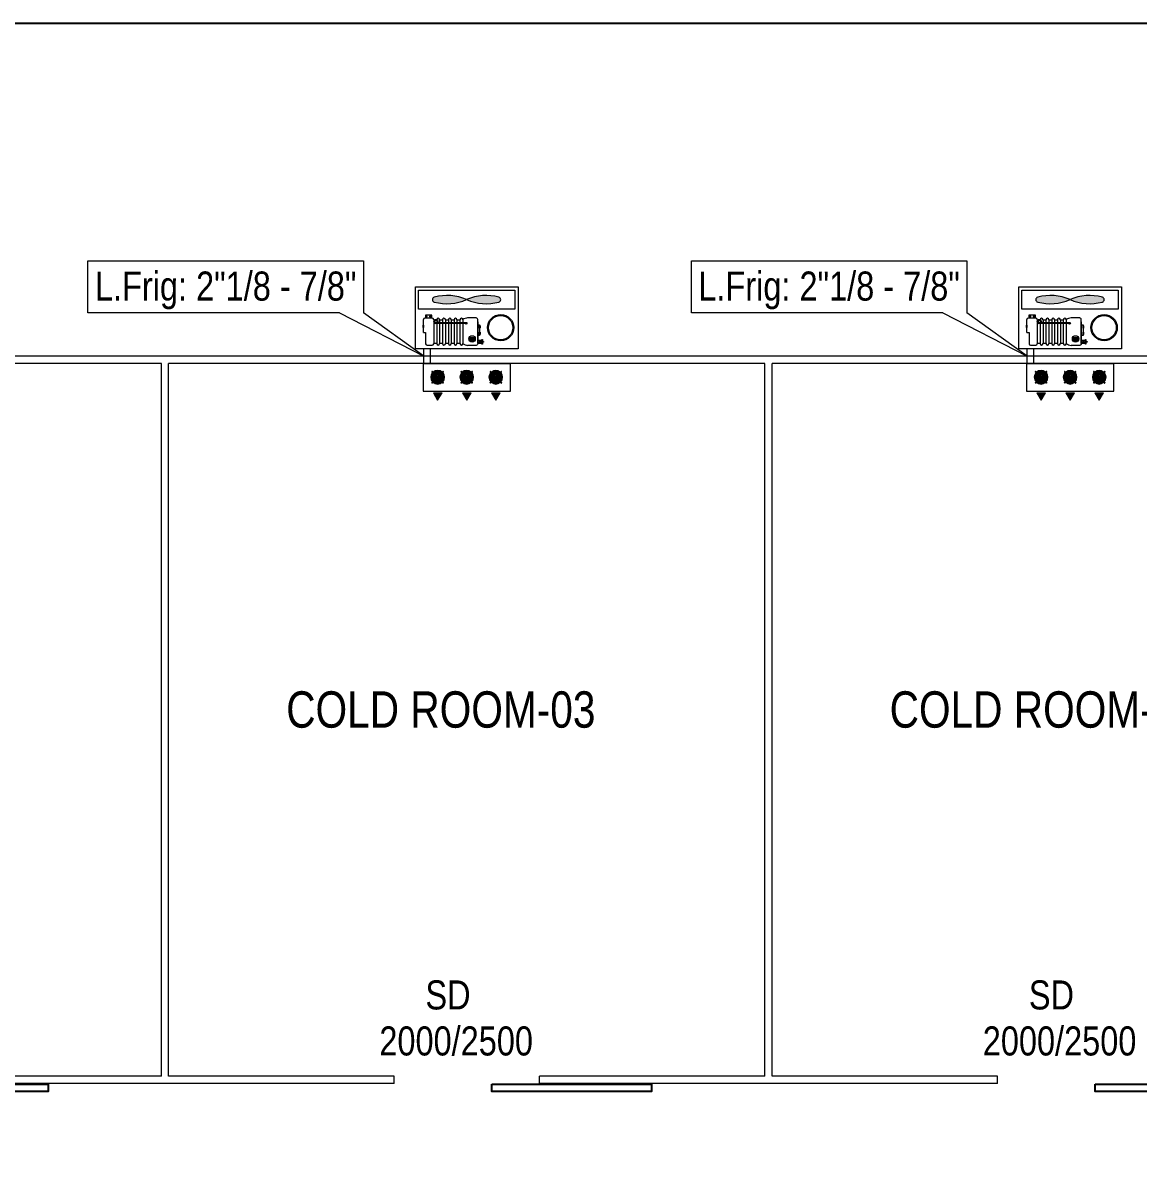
# Model space of a CAD drawing. Header units: millimetres. Extents: x 3417.1 to 3507.1, y 1298.2 to 1329.8.
# Drawn here: x 3438.98 to 3454.33, y 1314.01 to 1329.84 of the extents above; entities that cross this region are included whole.
import ezdxf

# ---------------------------------------------------------------- set-up
doc = ezdxf.new("R2010")
doc.units = ezdxf.units.MM
doc.linetypes.add('JIS_02_0.7', pattern=[1.35, 0.75, -0.6])
for name, color, linetype, lineweight in [('Contour', 7, 'Continuous', 9), ('Froid', 6, 'Continuous', 9), ('P.A.C', 112, 'Continuous', 13)]:
    doc.layers.add(name, color=color, linetype=linetype, lineweight=lineweight)
doc.layers.add('Porte', color=8, linetype='Continuous')
doc.layers.add('Text01', color=42, linetype='Continuous')
doc.styles.get("Standard").update_dxf_attribs({"font": 'arial.ttf'})

# ---------------------------------------------------------------- blocks, each defined once
blk = doc.blocks.new('GTEW')
at = {"layer": 'Froid'}
h = blk.add_hatch(color=256, dxfattribs=at)
h.dxf.hatch_style = 1
h.set_gradient(color1=(255, 0, 255), color2=(173, 173, 173), tint=1, name='SPHERICAL')
h.paths.add_polyline_path([(3445.523, 1326.001, 0.76774), (3445.523, 1326.068, 0.170197), (3445.079, 1326.034, 0.170197)])
h.paths.add_polyline_path([(3445.079, 1326.034, 0.170197), (3444.635, 1326.068, 0.76774), (3444.635, 1326.001, 0.170197)])
h = blk.add_hatch(color=256, dxfattribs=at)
h.dxf.hatch_style = 1
h.set_gradient(color1=(255, 0, 255), color2=(173, 173, 173), tint=1, name='SPHERICAL')
h.paths.add_polyline_path([(3453.823, 1326.001, 0.76774), (3453.823, 1326.068, 0.170197), (3453.379, 1326.034, 0.170197)])
h.paths.add_polyline_path([(3453.379, 1326.034, 0.170197), (3452.935, 1326.068, 0.76774), (3452.935, 1326.001, 0.170197)])
h = blk.add_hatch(color=256, dxfattribs=at)
h.dxf.hatch_style = 1
h.paths.add_polyline_path([(3444.639, 1325.755), (3444.639, 1325.758), (3444.628, 1325.758), (3444.628, 1325.737, -0.190781)])
h.paths.add_polyline_path([(3444.628, 1325.729), (3444.628, 1325.724, 0.414214), (3444.648, 1325.704), (3444.657, 1325.704, -0.376247)])
h.paths.add_polyline_path([(3444.668, 1325.707, -0.106016), (3444.657, 1325.704), (3444.668, 1325.704)])
h.paths.add_polyline_path([(3444.639, 1325.735), (3444.639, 1325.736, 0.041034), (3444.638, 1325.733, 0.427359), (3444.658, 1325.715, -0.398981)])
h = blk.add_hatch(color=256, dxfattribs=at)
h.dxf.hatch_style = 1
h.paths.add_polyline_path([(3444.668, 1325.758), (3444.644, 1325.758, 0.051406), (3444.639, 1325.755), (3444.639, 1325.736, -0.579239), (3444.668, 1325.747)])
h = blk.add_hatch(color=256, dxfattribs=at)
h.dxf.hatch_style = 1
h.paths.add_polyline_path([(3452.939, 1325.755), (3452.939, 1325.758), (3452.928, 1325.758), (3452.928, 1325.737, -0.190781)])
h.paths.add_polyline_path([(3452.928, 1325.729), (3452.928, 1325.724, 0.414214), (3452.948, 1325.704), (3452.957, 1325.704, -0.376247)])
h.paths.add_polyline_path([(3452.968, 1325.707, -0.106016), (3452.957, 1325.704), (3452.968, 1325.704)])
h.paths.add_polyline_path([(3452.939, 1325.735), (3452.939, 1325.736, 0.041034), (3452.938, 1325.733, 0.427359), (3452.958, 1325.715, -0.398981)])
h = blk.add_hatch(color=256, dxfattribs=at)
h.dxf.hatch_style = 1
h.paths.add_polyline_path([(3452.968, 1325.758), (3452.944, 1325.758, 0.051406), (3452.939, 1325.755), (3452.939, 1325.736, -0.579239), (3452.968, 1325.747)])
h = blk.add_hatch(color=256, dxfattribs=at)
h.dxf.hatch_style = 1
h.paths.add_polyline_path([(3445.064, 1325.71, 1), (3445.081, 1325.71, 1)])
h = blk.add_hatch(color=256, dxfattribs=at)
h.dxf.hatch_style = 1
h.paths.add_polyline_path([(3453.364, 1325.71, 1), (3453.381, 1325.71, 1)])
h = blk.add_hatch(color=256, dxfattribs=at)
h.dxf.hatch_style = 1
h.paths.add_polyline_path([(3445.195, 1325.513), (3445.114, 1325.513, 0.103921), (3445.111, 1325.495, 1), (3445.198, 1325.495, 0.103921)])
h = blk.add_hatch(color=256, dxfattribs=at)
h.dxf.hatch_style = 1
h.paths.add_polyline_path([(3445.313, 1325.457), (3445.308, 1325.459), (3445.308, 1325.449), (3445.313, 1325.45)])
h.paths.add_polyline_path([(3445.308, 1325.457), (3445.305, 1325.457), (3445.305, 1325.451), (3445.308, 1325.451)])
h.paths.add_polyline_path([(3445.308, 1325.459), (3445.305, 1325.459), (3445.305, 1325.457), (3445.308, 1325.457)])
h.paths.add_polyline_path([(3445.308, 1325.451), (3445.305, 1325.451), (3445.305, 1325.449), (3445.308, 1325.449)])
h = blk.add_hatch(color=256, dxfattribs=at)
h.dxf.hatch_style = 1
h.paths.add_polyline_path([(3453.495, 1325.513), (3453.414, 1325.513, 0.103921), (3453.411, 1325.495, 1), (3453.498, 1325.495, 0.103921)])
h = blk.add_hatch(color=256, dxfattribs=at)
h.dxf.hatch_style = 1
h.paths.add_polyline_path([(3453.613, 1325.457), (3453.608, 1325.459), (3453.608, 1325.449), (3453.613, 1325.45)])
h.paths.add_polyline_path([(3453.608, 1325.457), (3453.605, 1325.457), (3453.605, 1325.451), (3453.608, 1325.451)])
h.paths.add_polyline_path([(3453.608, 1325.459), (3453.605, 1325.459), (3453.605, 1325.457), (3453.608, 1325.457)])
h.paths.add_polyline_path([(3453.608, 1325.451), (3453.605, 1325.451), (3453.605, 1325.449), (3453.608, 1325.449)])
for points in [[(3444.622, 1324.753), (3444.741, 1324.753), (3444.681, 1324.652)], [(3445.022, 1324.753), (3445.141, 1324.753), (3445.081, 1324.652)], [(3445.422, 1324.753), (3445.541, 1324.753), (3445.481, 1324.652)], [(3452.922, 1324.753), (3453.041, 1324.753), (3452.981, 1324.652)], [(3453.322, 1324.753), (3453.441, 1324.753), (3453.381, 1324.652)], [(3453.722, 1324.753), (3453.841, 1324.753), (3453.781, 1324.652)]]:
    blk.add_hatch(color=256, dxfattribs=at).paths.add_polyline_path(points)
at = {"layer": 'Contour'}
for p, q in [((3466.881, 1325.256), (3424.281, 1325.256)), ((3440.881, 1325.156), (3432.681, 1325.156)), ((3440.881, 1315.356), (3440.881, 1325.156)), ((3449.181, 1325.156), (3440.981, 1325.156)), ((3440.981, 1315.356), (3440.981, 1325.156)), ((3449.181, 1315.356), (3449.181, 1325.156)), ((3457.481, 1325.156), (3449.281, 1325.156)), ((3449.281, 1315.356), (3449.281, 1325.156)), ((3440.881, 1315.356), (3437.781, 1315.356)), ((3444.081, 1315.356), (3440.981, 1315.356)), ((3444.081, 1315.256), (3444.081, 1315.356)), ((3449.181, 1315.356), (3446.081, 1315.356)), ((3446.081, 1315.256), (3446.081, 1315.356)), ((3452.381, 1315.356), (3449.281, 1315.356)), ((3452.381, 1315.256), (3452.381, 1315.356)), ((3444.081, 1315.256), (3437.781, 1315.256)), ((3452.381, 1315.256), (3446.081, 1315.256))]:
    blk.add_line(p, q, dxfattribs=at)
at = {"layer": 'Froid', "color": 8}
for p, q in [((3443.331, 1325.855), (3444.49, 1325.256)), ((3444.49, 1325.257), (3443.662, 1325.855)), ((3451.631, 1325.855), (3452.79, 1325.256)), ((3452.79, 1325.257), (3451.962, 1325.855))]:
    blk.add_line(p, q, dxfattribs=at)
at = {"layer": 'Froid'}
for p, q in [((3444.486, 1325.584), (3444.486, 1325.762)), ((3444.506, 1325.782), (3444.607, 1325.782)), ((3444.627, 1325.762), (3444.627, 1325.426)), ((3444.668, 1325.758), (3444.668, 1325.43)), ((3444.708, 1325.758), (3444.708, 1325.43)), ((3444.748, 1325.758), (3444.748, 1325.43)), ((3444.788, 1325.758), (3444.788, 1325.43)), ((3444.828, 1325.758), (3444.828, 1325.43)), ((3444.867, 1325.758), (3444.867, 1325.43)), ((3444.907, 1325.758), (3444.907, 1325.43)), ((3444.947, 1325.758), (3444.947, 1325.43)), ((3444.987, 1325.758), (3444.987, 1325.43)), ((3445.027, 1325.762), (3445.026, 1325.762)), ((3445.027, 1325.758), (3445.027, 1325.43)), ((3452.786, 1325.584), (3452.786, 1325.762)), ((3452.806, 1325.782), (3452.907, 1325.782)), ((3452.927, 1325.762), (3452.927, 1325.426)), ((3452.968, 1325.758), (3452.968, 1325.43)), ((3453.008, 1325.758), (3453.008, 1325.43)), ((3453.048, 1325.758), (3453.048, 1325.43)), ((3453.088, 1325.758), (3453.088, 1325.43)), ((3453.128, 1325.758), (3453.128, 1325.43)), ((3453.167, 1325.758), (3453.167, 1325.43)), ((3453.207, 1325.758), (3453.207, 1325.43)), ((3453.247, 1325.758), (3453.247, 1325.43)), ((3453.287, 1325.758), (3453.287, 1325.43)), ((3453.327, 1325.762), (3453.326, 1325.762)), ((3453.327, 1325.758), (3453.327, 1325.43)), ((3444.48, 1325.674), (3444.486, 1325.674)), ((3444.486, 1325.667), (3444.48, 1325.667)), ((3444.48, 1325.661), (3444.486, 1325.661)), ((3445.062, 1325.704), (3444.648, 1325.704)), ((3444.896, 1325.715), (3444.679, 1325.715)), ((3445.061, 1325.715), (3444.911, 1325.715)), ((3445.264, 1325.667), (3445.258, 1325.667)), ((3445.258, 1325.66), (3445.261, 1325.66)), ((3445.258, 1325.66), (3445.264, 1325.66)), ((3445.264, 1325.653), (3445.258, 1325.653)), ((3452.78, 1325.674), (3452.786, 1325.674)), ((3452.786, 1325.667), (3452.78, 1325.667)), ((3452.78, 1325.661), (3452.786, 1325.661)), ((3453.362, 1325.704), (3452.948, 1325.704)), ((3453.196, 1325.715), (3452.979, 1325.715)), ((3453.361, 1325.715), (3453.211, 1325.715)), ((3453.564, 1325.667), (3453.558, 1325.667)), ((3453.558, 1325.66), (3453.561, 1325.66)), ((3453.558, 1325.66), (3453.564, 1325.66)), ((3453.564, 1325.653), (3453.558, 1325.653)), ((3444.486, 1325.584), (3444.515, 1325.584)), ((3444.515, 1325.584), (3444.515, 1325.426)), ((3445.114, 1325.513), (3445.195, 1325.513)), ((3445.264, 1325.578), (3445.258, 1325.578)), ((3445.258, 1325.572), (3445.264, 1325.572)), ((3445.264, 1325.564), (3445.258, 1325.564)), ((3445.305, 1325.459), (3445.308, 1325.459)), ((3445.305, 1325.45), (3445.305, 1325.457)), ((3445.308, 1325.457), (3445.305, 1325.457)), ((3445.308, 1325.451), (3445.305, 1325.451)), ((3445.305, 1325.449), (3445.308, 1325.449)), ((3445.308, 1325.449), (3445.308, 1325.459)), ((3445.308, 1325.459), (3445.313, 1325.457)), ((3445.313, 1325.45), (3445.308, 1325.449)), ((3445.313, 1325.457), (3445.313, 1325.45)), ((3452.786, 1325.584), (3452.815, 1325.584)), ((3452.815, 1325.584), (3452.815, 1325.426)), ((3453.414, 1325.513), (3453.495, 1325.513)), ((3453.564, 1325.578), (3453.558, 1325.578)), ((3453.558, 1325.572), (3453.564, 1325.572)), ((3453.564, 1325.564), (3453.558, 1325.564)), ((3453.605, 1325.459), (3453.608, 1325.459)), ((3453.605, 1325.45), (3453.605, 1325.457)), ((3453.608, 1325.457), (3453.605, 1325.457)), ((3453.608, 1325.451), (3453.605, 1325.451)), ((3453.605, 1325.449), (3453.608, 1325.449)), ((3453.608, 1325.449), (3453.608, 1325.459)), ((3453.608, 1325.459), (3453.613, 1325.457)), ((3453.613, 1325.45), (3453.608, 1325.449)), ((3453.613, 1325.457), (3453.613, 1325.45)), ((3444.607, 1325.406), (3444.535, 1325.406)), ((3444.582, 1325.156), (3444.582, 1325.358)), ((3445.027, 1325.426), (3445.026, 1325.426)), ((3452.907, 1325.406), (3452.835, 1325.406)), ((3452.882, 1325.156), (3452.882, 1325.358)), ((3453.327, 1325.426), (3453.326, 1325.426)), ((3444.481, 1325.156), (3444.481, 1324.777)), ((3444.481, 1325.156), (3445.681, 1325.156)), ((3445.681, 1324.777), (3445.681, 1325.156)), ((3452.781, 1325.156), (3452.781, 1324.777)), ((3452.781, 1325.156), (3453.981, 1325.156)), ((3453.981, 1324.777), (3453.981, 1325.156)), ((3444.481, 1324.777), (3445.681, 1324.777)), ((3444.622, 1324.753), (3444.741, 1324.753)), ((3444.622, 1324.753), (3444.681, 1324.652)), ((3444.681, 1324.652), (3444.741, 1324.753)), ((3445.022, 1324.753), (3445.141, 1324.753)), ((3445.022, 1324.753), (3445.081, 1324.652)), ((3445.081, 1324.652), (3445.141, 1324.753)), ((3445.422, 1324.753), (3445.541, 1324.753)), ((3445.422, 1324.753), (3445.481, 1324.652)), ((3445.481, 1324.652), (3445.541, 1324.753)), ((3452.781, 1324.777), (3453.981, 1324.777)), ((3452.922, 1324.753), (3453.041, 1324.753)), ((3452.922, 1324.753), (3452.981, 1324.652)), ((3452.981, 1324.652), (3453.041, 1324.753)), ((3453.322, 1324.753), (3453.441, 1324.753)), ((3453.322, 1324.753), (3453.381, 1324.652)), ((3453.381, 1324.652), (3453.441, 1324.753)), ((3453.722, 1324.753), (3453.841, 1324.753)), ((3453.722, 1324.753), (3453.781, 1324.652)), ((3453.781, 1324.652), (3453.841, 1324.753))]:
    blk.add_line(p, q, dxfattribs=at)
at = {"layer": 'Froid', "linetype": 'JIS_02_0.7'}
for p, q in [((3444.49, 1325.156), (3444.49, 1325.358)), ((3452.79, 1325.156), (3452.79, 1325.358))]:
    blk.add_line(p, q, dxfattribs=at)
at = {"layer": 'Froid', "color": 8}
for points in [[(3443.331, 1325.855), (3439.871, 1325.855), (3439.871, 1326.57), (3443.662, 1326.57), (3443.662, 1325.855)], [(3451.631, 1325.855), (3448.171, 1325.855), (3448.171, 1326.57), (3451.962, 1326.57), (3451.962, 1325.855)]]:
    blk.add_lwpolyline(points, dxfattribs=at)
at = {"layer": 'Froid', "ltscale": 0.1}
for points in [[(3444.374, 1326.211), (3445.788, 1326.211), (3445.788, 1325.358), (3444.374, 1325.358)], [(3452.674, 1326.211), (3454.088, 1326.211), (3454.088, 1325.358), (3452.674, 1325.358)]]:
    blk.add_lwpolyline(points, close=True, dxfattribs=at)
at = {"layer": 'Froid'}
for points in [[(3444.417, 1326.165), (3445.742, 1326.165), (3445.742, 1325.904), (3444.417, 1325.904)], [(3452.717, 1326.165), (3454.042, 1326.165), (3454.042, 1325.904), (3452.717, 1325.904)], [(3444.514, 1325.782), (3444.602, 1325.782), (3444.602, 1325.82), (3444.514, 1325.82)], [(3452.814, 1325.782), (3452.902, 1325.782), (3452.902, 1325.82), (3452.814, 1325.82)], [(3445.232, 1325.686), (3445.258, 1325.686), (3445.258, 1325.54), (3445.232, 1325.54)], [(3453.532, 1325.686), (3453.558, 1325.686), (3453.558, 1325.54), (3453.532, 1325.54)], [(3445.232, 1325.476), (3445.29, 1325.476), (3445.29, 1325.43), (3445.232, 1325.43)], [(3445.29, 1325.487), (3445.297, 1325.487), (3445.297, 1325.42), (3445.29, 1325.42)], [(3453.532, 1325.476), (3453.59, 1325.476), (3453.59, 1325.43), (3453.532, 1325.43)], [(3453.59, 1325.487), (3453.597, 1325.487), (3453.597, 1325.42), (3453.59, 1325.42)]]:
    blk.add_lwpolyline(points, close=True, dxfattribs=at)
for points in [[(3444.627, 1325.758), (3444.668, 1325.758)], [(3444.708, 1325.758), (3444.748, 1325.758)], [(3444.788, 1325.758), (3444.828, 1325.758)], [(3444.867, 1325.758), (3444.907, 1325.758)], [(3444.947, 1325.758), (3444.987, 1325.758)], [(3452.927, 1325.758), (3452.968, 1325.758)], [(3453.008, 1325.758), (3453.048, 1325.758)], [(3453.088, 1325.758), (3453.128, 1325.758)], [(3453.167, 1325.758), (3453.207, 1325.758)], [(3453.247, 1325.758), (3453.287, 1325.758)], [(3445.305, 1325.449), (3445.305, 1325.459)], [(3453.605, 1325.449), (3453.605, 1325.459)], [(3444.668, 1325.43), (3444.627, 1325.43)], [(3444.748, 1325.43), (3444.708, 1325.43)], [(3444.828, 1325.43), (3444.788, 1325.43)], [(3444.907, 1325.43), (3444.867, 1325.43)], [(3444.987, 1325.43), (3444.947, 1325.43)], [(3452.968, 1325.43), (3452.927, 1325.43)], [(3453.048, 1325.43), (3453.008, 1325.43)], [(3453.128, 1325.43), (3453.088, 1325.43)], [(3453.207, 1325.43), (3453.167, 1325.43)], [(3453.287, 1325.43), (3453.247, 1325.43)]]:
    blk.add_lwpolyline(points, dxfattribs=at)
for points in [[(3445.232, 1325.46), (3445.232, 1325.762, 0.414214), (3445.212, 1325.782), (3445.093, 1325.782)], [(3453.532, 1325.46), (3453.532, 1325.762, 0.414214), (3453.512, 1325.782), (3453.393, 1325.782)], [(3445.232, 1325.728), (3445.232, 1325.426, -0.414214), (3445.212, 1325.406), (3445.093, 1325.406)], [(3453.532, 1325.728), (3453.532, 1325.426, -0.414214), (3453.512, 1325.406), (3453.393, 1325.406)]]:
    blk.add_lwpolyline(points, format="xyb", dxfattribs=at)
for points in [[(3444.48, 1325.655), (3444.48, 1325.681, -0.414214), (3444.484, 1325.685), (3444.486, 1325.685), (3444.486, 1325.651), (3444.484, 1325.651, -0.414214)], [(3445.264, 1325.673), (3445.264, 1325.646, -0.414214), (3445.26, 1325.642), (3445.258, 1325.642), (3445.258, 1325.677), (3445.26, 1325.677, -0.414214)], [(3452.78, 1325.655), (3452.78, 1325.681, -0.414214), (3452.784, 1325.685), (3452.786, 1325.685), (3452.786, 1325.651), (3452.784, 1325.651, -0.414214)], [(3453.564, 1325.673), (3453.564, 1325.646, -0.414214), (3453.56, 1325.642), (3453.558, 1325.642), (3453.558, 1325.677), (3453.56, 1325.677, -0.414214)], [(3445.264, 1325.584), (3445.264, 1325.558, -0.414214), (3445.26, 1325.554), (3445.258, 1325.554), (3445.258, 1325.588), (3445.26, 1325.588, -0.414214)], [(3453.564, 1325.584), (3453.564, 1325.558, -0.414214), (3453.56, 1325.554), (3453.558, 1325.554), (3453.558, 1325.588), (3453.56, 1325.588, -0.414214)]]:
    blk.add_lwpolyline(points, format="xyb", close=True, dxfattribs=at)
for centre, radius in [((3444.528, 1325.803), 0.00794), ((3444.581, 1325.803), 0.00852), ((3444.657, 1325.733), 0.0285), ((3445.548, 1325.649), 0.181), ((3445.548, 1325.649), 0.167), ((3452.828, 1325.803), 0.00794), ((3452.881, 1325.803), 0.00852), ((3452.957, 1325.733), 0.0285), ((3453.848, 1325.649), 0.181), ((3453.848, 1325.649), 0.167), ((3444.657, 1325.733), 0.0183), ((3445.072, 1325.71), 0.0121), ((3445.072, 1325.71), 0.0087), ((3452.957, 1325.733), 0.0183), ((3453.372, 1325.71), 0.0121), ((3453.372, 1325.71), 0.0087), ((3445.155, 1325.495), 0.0438), ((3445.262, 1325.453), 0.00872), ((3445.262, 1325.453), 0.00701), ((3445.262, 1325.453), 0.00439), ((3445.262, 1325.453), 0.00261), ((3453.455, 1325.495), 0.0438), ((3453.562, 1325.453), 0.00872), ((3453.562, 1325.453), 0.00701), ((3453.562, 1325.453), 0.00439), ((3453.562, 1325.453), 0.00261)]:
    blk.add_circle(centre, radius, dxfattribs=at)
for centre, radius, start, end in [((3444.809, 1325.418), 0.673, 66.3341, 104.9702), ((3445.35, 1325.418), 0.673, 75.0298, 113.6659), ((3453.109, 1325.418), 0.673, 66.3341, 104.9702), ((3453.65, 1325.418), 0.673, 75.0298, 113.6659), ((3444.644, 1326.034), 0.035, 104.9702, 255.0298), ((3444.809, 1326.651), 0.673, 255.0298, 293.6659), ((3445.35, 1326.651), 0.673, 246.3341, 284.9702), ((3445.514, 1326.034), 0.035, 284.9702, 75.0298), ((3452.944, 1326.034), 0.035, 104.9702, 255.0298), ((3453.109, 1326.651), 0.673, 255.0298, 293.6659), ((3453.65, 1326.651), 0.673, 246.3341, 284.9702), ((3453.814, 1326.034), 0.035, 284.9702, 75.0298), ((3444.506, 1325.762), 0.0199, 90, 180), ((3444.607, 1325.762), 0.0199, 0, 90), ((3444.688, 1325.758), 0.0199, 0, 180), ((3444.768, 1325.758), 0.0199, 0, 180), ((3444.848, 1325.758), 0.0199, 0, 180), ((3444.927, 1325.758), 0.0199, 0, 180), ((3445.007, 1325.758), 0.0199, 0, 180), ((3445.179, 1325.378), 0.414, 101.9747, 111.5456), ((3452.806, 1325.762), 0.0199, 90, 180), ((3452.907, 1325.762), 0.0199, 0, 90), ((3452.988, 1325.758), 0.0199, 0, 180), ((3453.068, 1325.758), 0.0199, 0, 180), ((3453.148, 1325.758), 0.0199, 0, 180), ((3453.227, 1325.758), 0.0199, 0, 180), ((3453.307, 1325.758), 0.0199, 0, 180), ((3453.479, 1325.378), 0.414, 101.9747, 111.5456), ((3444.648, 1325.724), 0.0199, 180, 270), ((3444.659, 1325.735), 0.0199, 180, 270), ((3444.896, 1325.717), 0.00199, 270, 0), ((3444.911, 1325.717), 0.00199, 180, 270), ((3452.948, 1325.724), 0.0199, 180, 270), ((3452.959, 1325.735), 0.0199, 180, 270), ((3453.196, 1325.717), 0.00199, 270, 0), ((3453.211, 1325.717), 0.00199, 180, 270), ((3444.535, 1325.426), 0.0199, 180, 270), ((3444.607, 1325.426), 0.0199, 270, 0), ((3444.688, 1325.43), 0.0199, 180, 0), ((3444.768, 1325.43), 0.0199, 180, 0), ((3444.848, 1325.43), 0.0199, 180, 0), ((3444.927, 1325.43), 0.0199, 180, 0), ((3445.007, 1325.43), 0.0199, 180, 0), ((3445.179, 1325.811), 0.414, 248.4544, 258.0253), ((3452.835, 1325.426), 0.0199, 180, 270), ((3452.907, 1325.426), 0.0199, 270, 0), ((3452.988, 1325.43), 0.0199, 180, 0), ((3453.068, 1325.43), 0.0199, 180, 0), ((3453.148, 1325.43), 0.0199, 180, 0), ((3453.227, 1325.43), 0.0199, 180, 0), ((3453.307, 1325.43), 0.0199, 180, 0), ((3453.479, 1325.811), 0.414, 248.4544, 258.0253)]:
    blk.add_arc(centre, radius, start, end, dxfattribs=at)
at = {"layer": 'P.A.C'}
for p, q in [((3444.665, 1324.977), (3444.603, 1325.039)), ((3444.671, 1324.983), (3444.609, 1325.045)), ((3444.672, 1324.976), (3444.663, 1324.967)), ((3444.672, 1324.957), (3444.663, 1324.967)), ((3444.672, 1324.976), (3444.681, 1324.985)), ((3444.69, 1324.976), (3444.681, 1324.985)), ((3444.681, 1324.948), (3444.681, 1324.985)), ((3444.69, 1324.976), (3444.7, 1324.967)), ((3444.69, 1324.957), (3444.7, 1324.967)), ((3444.691, 1324.983), (3444.753, 1325.045)), ((3444.698, 1324.977), (3444.759, 1325.039)), ((3445.065, 1324.977), (3445.003, 1325.039)), ((3445.071, 1324.983), (3445.009, 1325.045)), ((3445.072, 1324.976), (3445.063, 1324.967)), ((3445.072, 1324.957), (3445.063, 1324.967)), ((3445.072, 1324.976), (3445.081, 1324.985)), ((3445.09, 1324.976), (3445.081, 1324.985)), ((3445.081, 1324.948), (3445.081, 1324.985)), ((3445.09, 1324.976), (3445.1, 1324.967)), ((3445.09, 1324.957), (3445.1, 1324.967)), ((3445.091, 1324.983), (3445.153, 1325.045)), ((3445.098, 1324.977), (3445.159, 1325.039)), ((3445.465, 1324.977), (3445.403, 1325.039)), ((3445.471, 1324.983), (3445.409, 1325.045)), ((3445.472, 1324.976), (3445.463, 1324.967)), ((3445.472, 1324.957), (3445.463, 1324.967)), ((3445.472, 1324.976), (3445.481, 1324.985)), ((3445.49, 1324.976), (3445.481, 1324.985)), ((3445.481, 1324.948), (3445.481, 1324.985)), ((3445.49, 1324.976), (3445.5, 1324.967)), ((3445.49, 1324.957), (3445.5, 1324.967)), ((3445.491, 1324.983), (3445.553, 1325.045)), ((3445.498, 1324.977), (3445.559, 1325.039)), ((3452.965, 1324.977), (3452.903, 1325.039)), ((3452.971, 1324.983), (3452.909, 1325.045)), ((3452.972, 1324.976), (3452.963, 1324.967)), ((3452.972, 1324.957), (3452.963, 1324.967)), ((3452.972, 1324.976), (3452.981, 1324.985)), ((3452.99, 1324.976), (3452.981, 1324.985)), ((3452.981, 1324.948), (3452.981, 1324.985)), ((3452.99, 1324.976), (3453, 1324.967)), ((3452.99, 1324.957), (3453, 1324.967)), ((3452.991, 1324.983), (3453.053, 1325.045)), ((3452.998, 1324.977), (3453.059, 1325.039)), ((3453.365, 1324.977), (3453.303, 1325.039)), ((3453.371, 1324.983), (3453.309, 1325.045)), ((3453.372, 1324.976), (3453.363, 1324.967)), ((3453.372, 1324.957), (3453.363, 1324.967)), ((3453.372, 1324.976), (3453.381, 1324.985)), ((3453.39, 1324.976), (3453.381, 1324.985)), ((3453.381, 1324.948), (3453.381, 1324.985)), ((3453.39, 1324.976), (3453.4, 1324.967)), ((3453.39, 1324.957), (3453.4, 1324.967)), ((3453.391, 1324.983), (3453.453, 1325.045)), ((3453.398, 1324.977), (3453.459, 1325.039)), ((3453.765, 1324.977), (3453.703, 1325.039)), ((3453.771, 1324.983), (3453.709, 1325.045)), ((3453.772, 1324.976), (3453.763, 1324.967)), ((3453.772, 1324.957), (3453.763, 1324.967)), ((3453.772, 1324.976), (3453.781, 1324.985)), ((3453.79, 1324.976), (3453.781, 1324.985)), ((3453.781, 1324.948), (3453.781, 1324.985)), ((3453.79, 1324.976), (3453.8, 1324.967)), ((3453.79, 1324.957), (3453.8, 1324.967)), ((3453.791, 1324.983), (3453.853, 1325.045)), ((3453.798, 1324.977), (3453.859, 1325.039)), ((3444.665, 1324.956), (3444.603, 1324.895)), ((3444.671, 1324.95), (3444.609, 1324.888)), ((3444.672, 1324.957), (3444.681, 1324.948)), ((3444.69, 1324.957), (3444.681, 1324.948)), ((3444.691, 1324.95), (3444.753, 1324.888)), ((3444.698, 1324.956), (3444.759, 1324.895)), ((3445.065, 1324.956), (3445.003, 1324.895)), ((3445.071, 1324.95), (3445.009, 1324.888)), ((3445.072, 1324.957), (3445.081, 1324.948)), ((3445.09, 1324.957), (3445.081, 1324.948)), ((3445.091, 1324.95), (3445.153, 1324.888)), ((3445.098, 1324.956), (3445.159, 1324.895)), ((3445.465, 1324.956), (3445.403, 1324.895)), ((3445.471, 1324.95), (3445.409, 1324.888)), ((3445.472, 1324.957), (3445.481, 1324.948)), ((3445.49, 1324.957), (3445.481, 1324.948)), ((3445.491, 1324.95), (3445.553, 1324.888)), ((3445.498, 1324.956), (3445.559, 1324.895)), ((3452.965, 1324.956), (3452.903, 1324.895)), ((3452.971, 1324.95), (3452.909, 1324.888)), ((3452.972, 1324.957), (3452.981, 1324.948)), ((3452.99, 1324.957), (3452.981, 1324.948)), ((3452.991, 1324.95), (3453.053, 1324.888)), ((3452.998, 1324.956), (3453.059, 1324.895)), ((3453.365, 1324.956), (3453.303, 1324.895)), ((3453.371, 1324.95), (3453.309, 1324.888)), ((3453.372, 1324.957), (3453.381, 1324.948)), ((3453.39, 1324.957), (3453.381, 1324.948)), ((3453.391, 1324.95), (3453.453, 1324.888)), ((3453.398, 1324.956), (3453.459, 1324.895)), ((3453.765, 1324.956), (3453.703, 1324.895)), ((3453.771, 1324.95), (3453.709, 1324.888)), ((3453.772, 1324.957), (3453.781, 1324.948)), ((3453.79, 1324.957), (3453.781, 1324.948)), ((3453.791, 1324.95), (3453.853, 1324.888)), ((3453.798, 1324.956), (3453.859, 1324.895))]:
    blk.add_line(p, q, dxfattribs=at)
for centre, radius in [((3444.606, 1325.042), 0.00189), ((3444.681, 1324.967), 0.0194), ((3444.756, 1325.042), 0.00189), ((3445.006, 1325.042), 0.00189), ((3445.081, 1324.967), 0.0194), ((3445.156, 1325.042), 0.00189), ((3445.406, 1325.042), 0.00189), ((3445.481, 1324.967), 0.0194), ((3445.556, 1325.042), 0.00189), ((3452.906, 1325.042), 0.00189), ((3452.981, 1324.967), 0.0194), ((3453.056, 1325.042), 0.00189), ((3453.306, 1325.042), 0.00189), ((3453.381, 1324.967), 0.0194), ((3453.456, 1325.042), 0.00189), ((3453.706, 1325.042), 0.00189), ((3453.781, 1324.967), 0.0194), ((3453.856, 1325.042), 0.00189), ((3444.606, 1324.892), 0.00189), ((3444.756, 1324.892), 0.00189), ((3445.006, 1324.892), 0.00189), ((3445.156, 1324.892), 0.00189), ((3445.406, 1324.892), 0.00189), ((3445.556, 1324.892), 0.00189), ((3452.906, 1324.892), 0.00189), ((3453.056, 1324.892), 0.00189), ((3453.306, 1324.892), 0.00189), ((3453.456, 1324.892), 0.00189), ((3453.706, 1324.892), 0.00189), ((3453.856, 1324.892), 0.00189)]:
    blk.add_circle(centre, radius, dxfattribs=at)
at = {"layer": 'P.A.C', "color": 6}
for centre, radius, start, end in [((3444.681, 1324.967), 0.0939, 137.6609, 222.3391), ((3444.681, 1324.967), 0.0877, 137.8494, 222.1506), ((3444.681, 1324.967), 0.0815, 138.0668, 221.9332), ((3444.681, 1324.967), 0.0753, 138.32, 221.68), ((3444.681, 1324.967), 0.0691, 138.6189, 221.3811), ((3444.681, 1324.967), 0.0939, 47.6609, 132.3391), ((3444.681, 1324.967), 0.0629, 138.9769, 221.0231), ((3444.681, 1324.967), 0.0877, 47.8494, 132.1506), ((3444.681, 1324.967), 0.0567, 139.4136, 220.5864), ((3444.681, 1324.967), 0.0815, 48.0668, 131.9332), ((3444.681, 1324.967), 0.0753, 48.32, 131.68), ((3444.681, 1324.967), 0.0505, 139.9582, 220.0418), ((3444.681, 1324.967), 0.0691, 48.6189, 131.3811), ((3444.681, 1324.967), 0.0442, 140.6565, 219.3435), ((3444.681, 1324.967), 0.0629, 48.9769, 131.0231), ((3444.681, 1324.967), 0.038, 141.584, 218.416), ((3444.681, 1324.967), 0.0567, 49.4136, 130.5864), ((3444.681, 1324.967), 0.0505, 49.9582, 130.0418), ((3444.681, 1324.967), 0.0318, 142.8767, 217.1233), ((3444.681, 1324.967), 0.0442, 50.6565, 129.3435), ((3444.681, 1324.967), 0.038, 51.584, 128.416), ((3444.681, 1324.967), 0.0318, 52.8767, 127.1233), ((3444.681, 1324.967), 0.0318, 322.8767, 37.1233), ((3444.681, 1324.967), 0.038, 321.584, 38.416), ((3444.681, 1324.967), 0.0442, 320.6565, 39.3435), ((3444.681, 1324.967), 0.0505, 319.9582, 40.0418), ((3444.681, 1324.967), 0.0567, 319.4136, 40.5864), ((3444.681, 1324.967), 0.0629, 318.9769, 41.0231), ((3444.681, 1324.967), 0.0691, 318.6189, 41.3811), ((3444.681, 1324.967), 0.0753, 318.32, 41.68), ((3444.681, 1324.967), 0.0815, 318.0668, 41.9332), ((3444.681, 1324.967), 0.0877, 317.8494, 42.1506), ((3444.681, 1324.967), 0.0939, 317.6609, 42.3391), ((3445.081, 1324.967), 0.0939, 137.6609, 222.3391), ((3445.081, 1324.967), 0.0877, 137.8494, 222.1506), ((3445.081, 1324.967), 0.0815, 138.0668, 221.9332), ((3445.081, 1324.967), 0.0753, 138.32, 221.68), ((3445.081, 1324.967), 0.0691, 138.6189, 221.3811), ((3445.081, 1324.967), 0.0939, 47.6609, 132.3391), ((3445.081, 1324.967), 0.0629, 138.9769, 221.0231), ((3445.081, 1324.967), 0.0877, 47.8494, 132.1506), ((3445.081, 1324.967), 0.0567, 139.4136, 220.5864), ((3445.081, 1324.967), 0.0815, 48.0668, 131.9332), ((3445.081, 1324.967), 0.0753, 48.32, 131.68), ((3445.081, 1324.967), 0.0505, 139.9582, 220.0418), ((3445.081, 1324.967), 0.0691, 48.6189, 131.3811), ((3445.081, 1324.967), 0.0442, 140.6565, 219.3435), ((3445.081, 1324.967), 0.0629, 48.9769, 131.0231), ((3445.081, 1324.967), 0.038, 141.584, 218.416), ((3445.081, 1324.967), 0.0567, 49.4136, 130.5864), ((3445.081, 1324.967), 0.0505, 49.9582, 130.0418), ((3445.081, 1324.967), 0.0318, 142.8767, 217.1233), ((3445.081, 1324.967), 0.0442, 50.6565, 129.3435), ((3445.081, 1324.967), 0.038, 51.584, 128.416), ((3445.081, 1324.967), 0.0318, 52.8767, 127.1233), ((3445.081, 1324.967), 0.0318, 322.8767, 37.1233), ((3445.081, 1324.967), 0.038, 321.584, 38.416), ((3445.081, 1324.967), 0.0442, 320.6565, 39.3435), ((3445.081, 1324.967), 0.0505, 319.9582, 40.0418), ((3445.081, 1324.967), 0.0567, 319.4136, 40.5864), ((3445.081, 1324.967), 0.0629, 318.9769, 41.0231), ((3445.081, 1324.967), 0.0691, 318.6189, 41.3811), ((3445.081, 1324.967), 0.0753, 318.32, 41.68), ((3445.081, 1324.967), 0.0815, 318.0668, 41.9332), ((3445.081, 1324.967), 0.0877, 317.8494, 42.1506), ((3445.081, 1324.967), 0.0939, 317.6609, 42.3391), ((3445.481, 1324.967), 0.0939, 137.6609, 222.3391), ((3445.481, 1324.967), 0.0877, 137.8494, 222.1506), ((3445.481, 1324.967), 0.0815, 138.0668, 221.9332), ((3445.481, 1324.967), 0.0753, 138.32, 221.68), ((3445.481, 1324.967), 0.0691, 138.6189, 221.3811), ((3445.481, 1324.967), 0.0939, 47.6609, 132.3391), ((3445.481, 1324.967), 0.0629, 138.9769, 221.0231), ((3445.481, 1324.967), 0.0877, 47.8494, 132.1506), ((3445.481, 1324.967), 0.0567, 139.4136, 220.5864), ((3445.481, 1324.967), 0.0815, 48.0668, 131.9332), ((3445.481, 1324.967), 0.0753, 48.32, 131.68), ((3445.481, 1324.967), 0.0505, 139.9582, 220.0418), ((3445.481, 1324.967), 0.0691, 48.6189, 131.3811), ((3445.481, 1324.967), 0.0442, 140.6565, 219.3435), ((3445.481, 1324.967), 0.0629, 48.9769, 131.0231), ((3445.481, 1324.967), 0.038, 141.584, 218.416), ((3445.481, 1324.967), 0.0567, 49.4136, 130.5864), ((3445.481, 1324.967), 0.0505, 49.9582, 130.0418), ((3445.481, 1324.967), 0.0318, 142.8767, 217.1233), ((3445.481, 1324.967), 0.0442, 50.6565, 129.3435), ((3445.481, 1324.967), 0.038, 51.584, 128.416), ((3445.481, 1324.967), 0.0318, 52.8767, 127.1233), ((3445.481, 1324.967), 0.0318, 322.8767, 37.1233), ((3445.481, 1324.967), 0.038, 321.584, 38.416), ((3445.481, 1324.967), 0.0442, 320.6565, 39.3435), ((3445.481, 1324.967), 0.0505, 319.9582, 40.0418), ((3445.481, 1324.967), 0.0567, 319.4136, 40.5864), ((3445.481, 1324.967), 0.0629, 318.9769, 41.0231), ((3445.481, 1324.967), 0.0691, 318.6189, 41.3811), ((3445.481, 1324.967), 0.0753, 318.32, 41.68), ((3445.481, 1324.967), 0.0815, 318.0668, 41.9332), ((3445.481, 1324.967), 0.0877, 317.8494, 42.1506), ((3445.481, 1324.967), 0.0939, 317.6609, 42.3391), ((3452.981, 1324.967), 0.0939, 137.6609, 222.3391), ((3452.981, 1324.967), 0.0877, 137.8494, 222.1506), ((3452.981, 1324.967), 0.0815, 138.0668, 221.9332), ((3452.981, 1324.967), 0.0753, 138.32, 221.68), ((3452.981, 1324.967), 0.0691, 138.6189, 221.3811), ((3452.981, 1324.967), 0.0939, 47.6609, 132.3391), ((3452.981, 1324.967), 0.0629, 138.9769, 221.0231), ((3452.981, 1324.967), 0.0877, 47.8494, 132.1506), ((3452.981, 1324.967), 0.0567, 139.4136, 220.5864), ((3452.981, 1324.967), 0.0815, 48.0668, 131.9332), ((3452.981, 1324.967), 0.0753, 48.32, 131.68), ((3452.981, 1324.967), 0.0505, 139.9582, 220.0418), ((3452.981, 1324.967), 0.0691, 48.6189, 131.3811), ((3452.981, 1324.967), 0.0442, 140.6565, 219.3435), ((3452.981, 1324.967), 0.0629, 48.9769, 131.0231), ((3452.981, 1324.967), 0.038, 141.584, 218.416), ((3452.981, 1324.967), 0.0567, 49.4136, 130.5864), ((3452.981, 1324.967), 0.0505, 49.9582, 130.0418), ((3452.981, 1324.967), 0.0318, 142.8767, 217.1233), ((3452.981, 1324.967), 0.0442, 50.6565, 129.3435), ((3452.981, 1324.967), 0.038, 51.584, 128.416), ((3452.981, 1324.967), 0.0318, 52.8767, 127.1233), ((3452.981, 1324.967), 0.0318, 322.8767, 37.1233), ((3452.981, 1324.967), 0.038, 321.584, 38.416), ((3452.981, 1324.967), 0.0442, 320.6565, 39.3435), ((3452.981, 1324.967), 0.0505, 319.9582, 40.0418), ((3452.981, 1324.967), 0.0567, 319.4136, 40.5864), ((3452.981, 1324.967), 0.0629, 318.9769, 41.0231), ((3452.981, 1324.967), 0.0691, 318.6189, 41.3811), ((3452.981, 1324.967), 0.0753, 318.32, 41.68), ((3452.981, 1324.967), 0.0815, 318.0668, 41.9332), ((3452.981, 1324.967), 0.0877, 317.8494, 42.1506), ((3452.981, 1324.967), 0.0939, 317.6609, 42.3391), ((3453.381, 1324.967), 0.0939, 137.6609, 222.3391), ((3453.381, 1324.967), 0.0877, 137.8494, 222.1506), ((3453.381, 1324.967), 0.0815, 138.0668, 221.9332), ((3453.381, 1324.967), 0.0753, 138.32, 221.68), ((3453.381, 1324.967), 0.0691, 138.6189, 221.3811), ((3453.381, 1324.967), 0.0939, 47.6609, 132.3391), ((3453.381, 1324.967), 0.0629, 138.9769, 221.0231), ((3453.381, 1324.967), 0.0877, 47.8494, 132.1506), ((3453.381, 1324.967), 0.0567, 139.4136, 220.5864), ((3453.381, 1324.967), 0.0815, 48.0668, 131.9332), ((3453.381, 1324.967), 0.0753, 48.32, 131.68), ((3453.381, 1324.967), 0.0505, 139.9582, 220.0418), ((3453.381, 1324.967), 0.0691, 48.6189, 131.3811), ((3453.381, 1324.967), 0.0442, 140.6565, 219.3435), ((3453.381, 1324.967), 0.0629, 48.9769, 131.0231), ((3453.381, 1324.967), 0.038, 141.584, 218.416), ((3453.381, 1324.967), 0.0567, 49.4136, 130.5864), ((3453.381, 1324.967), 0.0505, 49.9582, 130.0418), ((3453.381, 1324.967), 0.0318, 142.8767, 217.1233), ((3453.381, 1324.967), 0.0442, 50.6565, 129.3435), ((3453.381, 1324.967), 0.038, 51.584, 128.416), ((3453.381, 1324.967), 0.0318, 52.8767, 127.1233), ((3453.381, 1324.967), 0.0318, 322.8767, 37.1233), ((3453.381, 1324.967), 0.038, 321.584, 38.416), ((3453.381, 1324.967), 0.0442, 320.6565, 39.3435), ((3453.381, 1324.967), 0.0505, 319.9582, 40.0418), ((3453.381, 1324.967), 0.0567, 319.4136, 40.5864), ((3453.381, 1324.967), 0.0629, 318.9769, 41.0231), ((3453.381, 1324.967), 0.0691, 318.6189, 41.3811), ((3453.381, 1324.967), 0.0753, 318.32, 41.68), ((3453.381, 1324.967), 0.0815, 318.0668, 41.9332), ((3453.381, 1324.967), 0.0877, 317.8494, 42.1506), ((3453.381, 1324.967), 0.0939, 317.6609, 42.3391), ((3453.781, 1324.967), 0.0939, 137.6609, 222.3391), ((3453.781, 1324.967), 0.0877, 137.8494, 222.1506), ((3453.781, 1324.967), 0.0815, 138.0668, 221.9332), ((3453.781, 1324.967), 0.0753, 138.32, 221.68), ((3453.781, 1324.967), 0.0691, 138.6189, 221.3811), ((3453.781, 1324.967), 0.0939, 47.6609, 132.3391), ((3453.781, 1324.967), 0.0629, 138.9769, 221.0231), ((3453.781, 1324.967), 0.0877, 47.8494, 132.1506), ((3453.781, 1324.967), 0.0567, 139.4136, 220.5864), ((3453.781, 1324.967), 0.0815, 48.0668, 131.9332), ((3453.781, 1324.967), 0.0753, 48.32, 131.68), ((3453.781, 1324.967), 0.0505, 139.9582, 220.0418), ((3453.781, 1324.967), 0.0691, 48.6189, 131.3811), ((3453.781, 1324.967), 0.0442, 140.6565, 219.3435), ((3453.781, 1324.967), 0.0629, 48.9769, 131.0231), ((3453.781, 1324.967), 0.038, 141.584, 218.416), ((3453.781, 1324.967), 0.0567, 49.4136, 130.5864), ((3453.781, 1324.967), 0.0505, 49.9582, 130.0418), ((3453.781, 1324.967), 0.0318, 142.8767, 217.1233), ((3453.781, 1324.967), 0.0442, 50.6565, 129.3435), ((3453.781, 1324.967), 0.038, 51.584, 128.416), ((3453.781, 1324.967), 0.0318, 52.8767, 127.1233), ((3453.781, 1324.967), 0.0318, 322.8767, 37.1233), ((3453.781, 1324.967), 0.038, 321.584, 38.416), ((3453.781, 1324.967), 0.0442, 320.6565, 39.3435), ((3453.781, 1324.967), 0.0505, 319.9582, 40.0418), ((3453.781, 1324.967), 0.0567, 319.4136, 40.5864), ((3453.781, 1324.967), 0.0629, 318.9769, 41.0231), ((3453.781, 1324.967), 0.0691, 318.6189, 41.3811), ((3453.781, 1324.967), 0.0753, 318.32, 41.68), ((3453.781, 1324.967), 0.0815, 318.0668, 41.9332), ((3453.781, 1324.967), 0.0877, 317.8494, 42.1506), ((3453.781, 1324.967), 0.0939, 317.6609, 42.3391), ((3444.681, 1324.967), 0.0939, 227.6609, 312.3391), ((3444.681, 1324.967), 0.0877, 227.8494, 312.1506), ((3444.681, 1324.967), 0.0815, 228.0668, 311.9332), ((3444.681, 1324.967), 0.0753, 228.32, 311.68), ((3444.681, 1324.967), 0.0691, 228.6189, 311.3811), ((3444.681, 1324.967), 0.0629, 228.9769, 311.0231), ((3444.681, 1324.967), 0.0567, 229.4136, 310.5864), ((3444.681, 1324.967), 0.0505, 229.9582, 310.0418), ((3444.681, 1324.967), 0.0442, 230.6565, 309.3435), ((3444.681, 1324.967), 0.038, 231.584, 308.416), ((3444.681, 1324.967), 0.0318, 232.8767, 307.1233), ((3445.081, 1324.967), 0.0939, 227.6609, 312.3391), ((3445.081, 1324.967), 0.0877, 227.8494, 312.1506), ((3445.081, 1324.967), 0.0815, 228.0668, 311.9332), ((3445.081, 1324.967), 0.0753, 228.32, 311.68), ((3445.081, 1324.967), 0.0691, 228.6189, 311.3811), ((3445.081, 1324.967), 0.0629, 228.9769, 311.0231), ((3445.081, 1324.967), 0.0567, 229.4136, 310.5864), ((3445.081, 1324.967), 0.0505, 229.9582, 310.0418), ((3445.081, 1324.967), 0.0442, 230.6565, 309.3435), ((3445.081, 1324.967), 0.038, 231.584, 308.416), ((3445.081, 1324.967), 0.0318, 232.8767, 307.1233), ((3445.481, 1324.967), 0.0939, 227.6609, 312.3391), ((3445.481, 1324.967), 0.0877, 227.8494, 312.1506), ((3445.481, 1324.967), 0.0815, 228.0668, 311.9332), ((3445.481, 1324.967), 0.0753, 228.32, 311.68), ((3445.481, 1324.967), 0.0691, 228.6189, 311.3811), ((3445.481, 1324.967), 0.0629, 228.9769, 311.0231), ((3445.481, 1324.967), 0.0567, 229.4136, 310.5864), ((3445.481, 1324.967), 0.0505, 229.9582, 310.0418), ((3445.481, 1324.967), 0.0442, 230.6565, 309.3435), ((3445.481, 1324.967), 0.038, 231.584, 308.416), ((3445.481, 1324.967), 0.0318, 232.8767, 307.1233), ((3452.981, 1324.967), 0.0939, 227.6609, 312.3391), ((3452.981, 1324.967), 0.0877, 227.8494, 312.1506), ((3452.981, 1324.967), 0.0815, 228.0668, 311.9332), ((3452.981, 1324.967), 0.0753, 228.32, 311.68), ((3452.981, 1324.967), 0.0691, 228.6189, 311.3811), ((3452.981, 1324.967), 0.0629, 228.9769, 311.0231), ((3452.981, 1324.967), 0.0567, 229.4136, 310.5864), ((3452.981, 1324.967), 0.0505, 229.9582, 310.0418), ((3452.981, 1324.967), 0.0442, 230.6565, 309.3435), ((3452.981, 1324.967), 0.038, 231.584, 308.416), ((3452.981, 1324.967), 0.0318, 232.8767, 307.1233), ((3453.381, 1324.967), 0.0939, 227.6609, 312.3391), ((3453.381, 1324.967), 0.0877, 227.8494, 312.1506), ((3453.381, 1324.967), 0.0815, 228.0668, 311.9332), ((3453.381, 1324.967), 0.0753, 228.32, 311.68), ((3453.381, 1324.967), 0.0691, 228.6189, 311.3811), ((3453.381, 1324.967), 0.0629, 228.9769, 311.0231), ((3453.381, 1324.967), 0.0567, 229.4136, 310.5864), ((3453.381, 1324.967), 0.0505, 229.9582, 310.0418), ((3453.381, 1324.967), 0.0442, 230.6565, 309.3435), ((3453.381, 1324.967), 0.038, 231.584, 308.416), ((3453.381, 1324.967), 0.0318, 232.8767, 307.1233), ((3453.781, 1324.967), 0.0939, 227.6609, 312.3391), ((3453.781, 1324.967), 0.0877, 227.8494, 312.1506), ((3453.781, 1324.967), 0.0815, 228.0668, 311.9332), ((3453.781, 1324.967), 0.0753, 228.32, 311.68), ((3453.781, 1324.967), 0.0691, 228.6189, 311.3811), ((3453.781, 1324.967), 0.0629, 228.9769, 311.0231), ((3453.781, 1324.967), 0.0567, 229.4136, 310.5864), ((3453.781, 1324.967), 0.0505, 229.9582, 310.0418), ((3453.781, 1324.967), 0.0442, 230.6565, 309.3435), ((3453.781, 1324.967), 0.038, 231.584, 308.416), ((3453.781, 1324.967), 0.0318, 232.8767, 307.1233)]:
    blk.add_arc(centre, radius, start, end, dxfattribs=at)
at = {"layer": 'P.A.C'}
for centre, start, end in [((3444.606, 1325.042), 45, 225), ((3444.756, 1325.042), 315, 135), ((3445.006, 1325.042), 45, 225), ((3445.156, 1325.042), 315, 135), ((3445.406, 1325.042), 45, 225), ((3445.556, 1325.042), 315, 135), ((3452.906, 1325.042), 45, 225), ((3453.056, 1325.042), 315, 135), ((3453.306, 1325.042), 45, 225), ((3453.456, 1325.042), 315, 135), ((3453.706, 1325.042), 45, 225), ((3453.856, 1325.042), 315, 135), ((3444.606, 1324.892), 135, 315), ((3444.756, 1324.892), 225, 45), ((3445.006, 1324.892), 135, 315), ((3445.156, 1324.892), 225, 45), ((3445.406, 1324.892), 135, 315), ((3445.556, 1324.892), 225, 45), ((3452.906, 1324.892), 135, 315), ((3453.056, 1324.892), 225, 45), ((3453.306, 1324.892), 135, 315), ((3453.456, 1324.892), 225, 45), ((3453.706, 1324.892), 135, 315), ((3453.856, 1324.892), 225, 45)]:
    blk.add_arc(centre, 0.00436, start, end, dxfattribs=at)
at = {"layer": 'Porte'}
for points in [[(3437.124, 1315.246), (3439.324, 1315.246), (3439.324, 1315.146), (3437.124, 1315.146)], [(3445.424, 1315.246), (3447.624, 1315.246), (3447.624, 1315.146), (3445.424, 1315.146)], [(3453.724, 1315.246), (3455.924, 1315.246), (3455.924, 1315.146), (3453.724, 1315.146)]]:
    blk.add_lwpolyline(points, close=True, dxfattribs=at)
at = {"layer": 'Froid', "width": 0.8}
for p in [(3439.967, 1326.021), (3448.267, 1326.021)]:
    blk.add_text('L.Frig: 2"1/8 - 7/8"', height=0.4, dxfattribs=at).set_placement(p)
at = {"layer": 'Text01', "width": 0.8}
for s, height, p in [('COLD ROOM-03', 0.5, (3442.598, 1320.148)), ('COLD ROOM-04', 0.5, (3450.898, 1320.148)), ('SD', 0.4, (3444.513, 1316.273)), ('SD', 0.4, (3452.813, 1316.273)), ('2000/2500', 0.4, (3443.879, 1315.64)), ('2000/2500', 0.4, (3452.179, 1315.64))]:
    blk.add_text(s, height=height, dxfattribs=at).set_placement(p)

msp = doc.modelspace()

# ---------------------------------------------------------------- linework, layer by layer
at = {"color": 8}
msp.add_lwpolyline([(3417.062, 1329.838), (3507.106, 1329.838), (3507.106, 1298.182), (3417.062, 1298.182)], close=True, dxfattribs=at)

# ---------------------------------------------------------------- block references
at = {"layer": 'Froid'}
msp.add_blockref('GTEW', (0, 0), dxfattribs=at)

doc.saveas('drawing.dxf')
